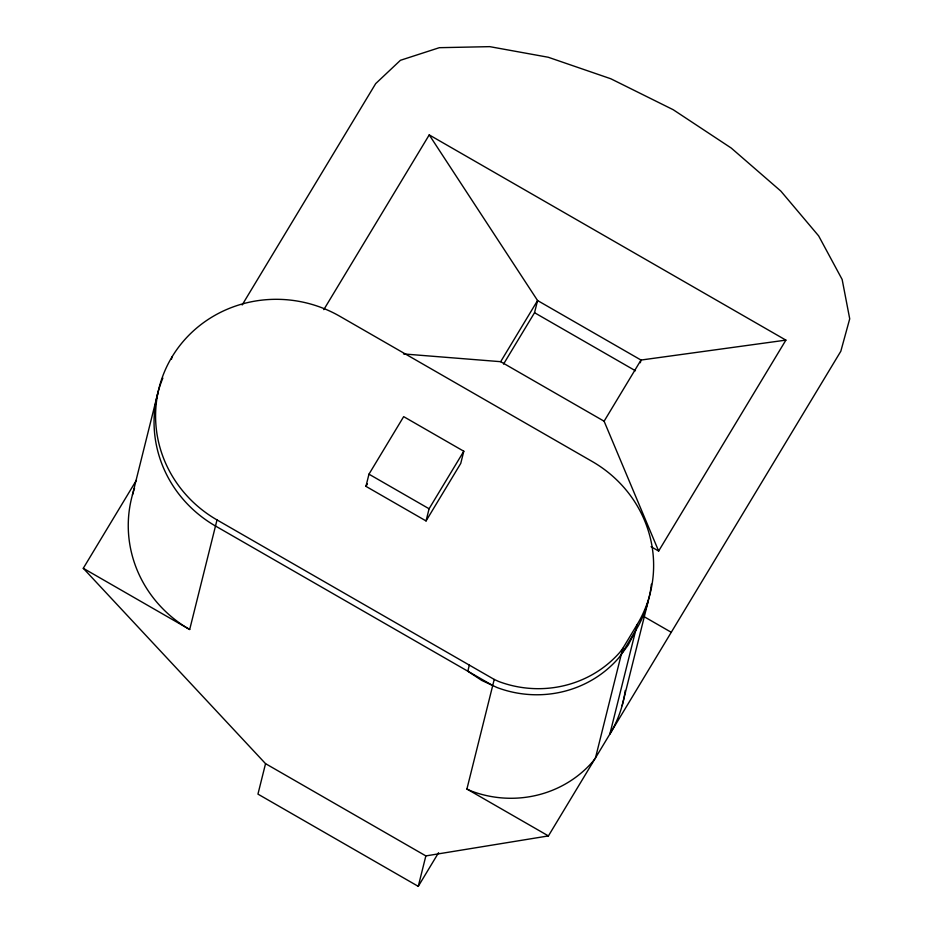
<?xml version="1.0" encoding="UTF-8"?>
<svg xmlns="http://www.w3.org/2000/svg" width="933" height="933" viewBox="0 0 933 933"><rect width="100%" height="100%" fill="white"/><g stroke="black" fill="none" stroke-linecap="round" stroke-linejoin="round"><path stroke-width="1.4" d="M132.439 494.91L158.237 391.405M171.427 359.322L172.034 356.884A123.121 118.526 14 0 1 339.857 316.299L592.187 461.485A123.121 118.526 14 0 1 637.169 624.527L609.844 734.108A123.121 118.526 14 0 0 625.25 690.49M136.463 480.133L83.282 568.29L189.691 629.507L217.016 519.926A123.121 118.526 14 0 1 172.034 356.884M83.282 568.29L265.543 763.66L257.951 794.111L418.264 886.35L438.568 852.704M365.934 486.35L368.967 474.174L403.674 416.643L463.794 451.234L460.75 463.421L426.054 520.941L365.934 486.35L367.404 483.9M426.054 520.941L429.087 508.765L463.794 451.234M503.54 364.08L534.539 312.707L537.571 300.531L429.227 134.9L323.809 309.628M469.334 665.112L467.818 671.2L481.766 680.437L496.986 687.504A108.823 104.764 14 0 0 618.567 658.103L628.224 645.018L635.641 630.615A123.121 118.526 14 0 0 651.397 584.186M418.264 886.35L425.856 855.911L548.417 835.921L840.82 351.251L849.718 318.818L842.149 279.468L818.649 235.897L780.816 191.067L731.215 148.032L673.229 109.732L610.823 78.769L548.242 57.251L489.755 46.65L439.338 47.688L400.432 60.295L375.684 83.62L242.148 304.974M548.417 835.921L466.908 789.026L494.233 679.434L217.016 519.926M640.33 362.75L641.006 360.045L785.889 340.125L658.64 551.053L651.082 546.691M637.169 624.527L622.801 648.342L595.476 757.923L592.758 761.608A108.823 104.764 14 0 1 471.177 791.009L466.908 789.026M622.113 705.675L647.922 602.17M403.499 353.934L500.671 361.689L537.571 300.531L641.006 360.045L604.106 421.215L658.64 551.053M621.273 654.43L635.641 630.615M622.801 648.342L620.083 652.015A108.823 104.764 14 0 1 498.502 681.417L494.233 679.434M429.227 134.9L785.889 340.125M534.539 312.707L635.443 370.763M500.671 361.689L604.106 421.215M643.723 616.456L671.27 632.294M368.967 474.174L429.087 508.765M492.706 685.522L215.488 526.014A123.121 118.526 14 0 1 162.855 378.087M265.543 763.66L425.856 855.911M189.691 629.507A123.121 118.526 14 0 1 134.539 488.181"/></g></svg>
